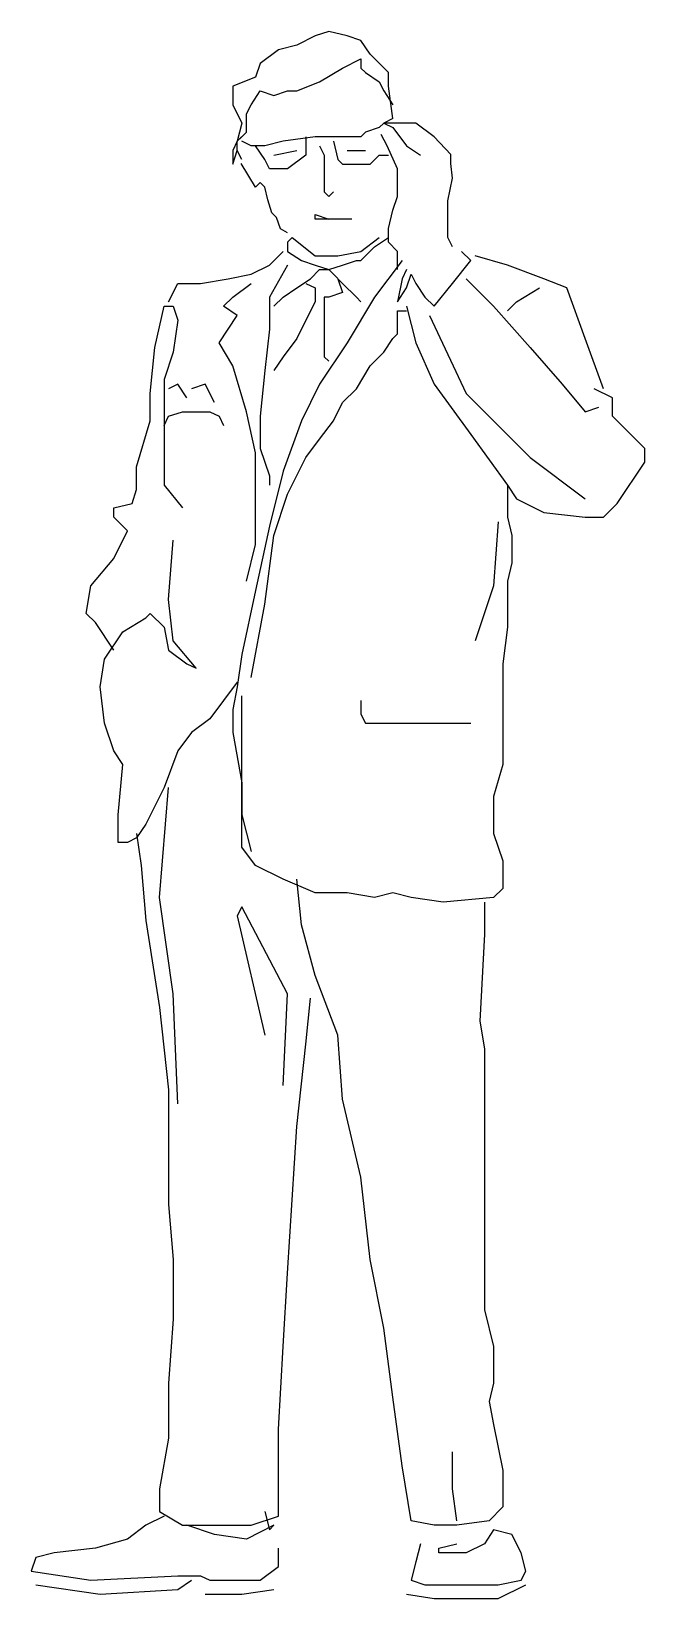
# Model space of a CAD drawing. Extents: x -4.16 to -3.46, y 0.27 to 2.08.
import ezdxf

# ---------------------------------------------------------------- set-up
doc = ezdxf.new("R2010")
doc.units = 0
doc.header["$LTSCALE"] = 24
doc.header["$MEASUREMENT"] = 0
doc.layers.get('0').update_dxf_attribs({"linetype": 'CONTINUOUS'})

msp = doc.modelspace()

# ---------------------------------------------------------------- linework, layer by layer
for points in [[(-3.7459, 1.9769), (-3.7512, 2.014), (-3.7512, 2.0298), (-3.7724, 2.051), (-3.7829, 2.0669), (-3.7988, 2.0722), (-3.82, 2.0775), (-3.8358, 2.0722), (-3.857, 2.0616), (-3.8782, 2.0563), (-3.8993, 2.0404), (-3.9046, 2.0246), (-3.9311, 2.014), (-3.9311, 1.9928), (-3.9205, 1.9716), (-3.9258, 1.9505), (-3.9311, 1.9399), (-3.9311, 1.924), (-3.9258, 1.9399), (-3.9258, 1.9505), (-3.9152, 1.961), (-3.9152, 1.9822), (-3.9099, 1.9928), (-3.8993, 2.0087), (-3.8834, 2.0034), (-3.8676, 2.0087), (-3.857, 2.0087), (-3.8306, 2.0193), (-3.8041, 2.0351), (-3.7829, 2.0457), (-3.7829, 2.0351), (-3.7777, 2.0298), (-3.7618, 2.0193), (-3.7565, 2.0087), (-3.7459, 1.9928)], [(-3.7459, 1.9769), (-3.7565, 1.9716), (-3.7618, 1.9663), (-3.7777, 1.961), (-3.7829, 1.9557), (-3.8147, 1.9557), (-3.82, 1.9557), (-3.8306, 1.9557), (-3.8358, 1.9557), (-3.8729, 1.9505), (-3.894, 1.9452), (-3.9099, 1.9452), (-3.9205, 1.9505)], [(-3.9205, 1.9293), (-3.9258, 1.9399), (-3.9258, 1.9505), (-3.9205, 1.9557), (-3.9152, 1.961)], [(-3.8464, 1.9557), (-3.8464, 1.9452), (-3.8464, 1.9346), (-3.8676, 1.9187), (-3.8887, 1.9187), (-3.894, 1.9293), (-3.9046, 1.9452)], [(-3.7406, 1.8023), (-3.7406, 1.8234), (-3.7512, 1.834), (-3.7512, 1.8499), (-3.7459, 1.8711), (-3.7406, 1.8869), (-3.7406, 1.8975), (-3.7406, 1.9134), (-3.7406, 1.9187), (-3.7525, 1.9452), (-3.7597, 1.9582)], [(-3.6772, 1.8287), (-3.6824, 1.8393), (-3.6824, 1.8605), (-3.6824, 1.8816), (-3.6772, 1.9081), (-3.6789, 1.9248), (-3.6789, 1.9354), (-3.6983, 1.9557), (-3.7195, 1.9716), (-3.7459, 1.9716), (-3.7565, 1.9716), (-3.7459, 1.9663), (-3.7301, 1.9452), (-3.7142, 1.9346)], [(-3.8834, 1.9346), (-3.857, 1.9399)], [(-3.8306, 1.9452), (-3.8253, 1.9346), (-3.8253, 1.924), (-3.8253, 1.9187), (-3.8253, 1.8922), (-3.82, 1.8869), (-3.8147, 1.8922)], [(-3.8147, 1.9505), (-3.8094, 1.9293), (-3.8041, 1.924), (-3.7882, 1.924), (-3.7724, 1.924), (-3.7618, 1.9346), (-3.7512, 1.9346)], [(-3.7988, 1.9399), (-3.7777, 1.9399)], [(-3.8676, 1.8446), (-3.876, 1.8494), (-3.8806, 1.8625), (-3.8859, 1.8678), (-3.8906, 1.8828), (-3.894, 1.8975), (-3.8993, 1.9028), (-3.9046, 1.8975), (-3.9214, 1.925)], [(-3.7935, 1.8605), (-3.8041, 1.8605), (-3.8147, 1.8605), (-3.8306, 1.8605), (-3.8358, 1.8605), (-3.8358, 1.8658), (-3.82, 1.8605)], [(-3.8623, 1.8393), (-3.8676, 1.834), (-3.8676, 1.8234), (-3.8517, 1.8128), (-3.8358, 1.8075), (-3.82, 1.8023), (-3.8041, 1.8075), (-3.7882, 1.8128), (-3.7829, 1.8128), (-3.7671, 1.8287), (-3.7512, 1.8393)], [(-3.8623, 1.8393), (-3.8358, 1.8181), (-3.8094, 1.8181), (-3.7829, 1.8234), (-3.7618, 1.8393)], [(-4.0051, 1.7652), (-3.9945, 1.7864), (-3.9681, 1.7864), (-3.9363, 1.7917), (-3.9099, 1.797), (-3.8887, 1.8075), (-3.8729, 1.8234)], [(-3.7353, 1.8128), (-3.7671, 1.7705), (-3.7988, 1.7176), (-3.8306, 1.6699), (-3.8517, 1.6276), (-3.8729, 1.5694), (-3.8887, 1.5059), (-3.9046, 1.4318), (-3.9205, 1.3576), (-3.9258, 1.3206), (-3.9311, 1.2941), (-3.9311, 1.2677), (-3.9205, 1.2094), (-3.9205, 1.1724), (-3.9099, 1.1301)], [(-3.7301, 1.8023), (-3.7353, 1.7917), (-3.7406, 1.7652), (-3.7301, 1.7811), (-3.7248, 1.797), (-3.7195, 1.7864), (-3.7089, 1.7705), (-3.6983, 1.7599), (-3.6772, 1.7864), (-3.656, 1.8128), (-3.6666, 1.8234)], [(-3.5026, 1.6646), (-3.5238, 1.7229), (-3.5449, 1.7811), (-3.5714, 1.7917), (-3.6137, 1.8075), (-3.6507, 1.8181)], [(-3.8676, 1.8075), (-3.8887, 1.7705), (-3.8887, 1.7334), (-3.894, 1.6858), (-3.8993, 1.6329), (-3.8993, 1.5958), (-3.8887, 1.5641), (-3.8887, 1.5535)], [(-3.8834, 1.7599), (-3.8729, 1.7705), (-3.857, 1.7811), (-3.8411, 1.7917), (-3.8306, 1.8023), (-3.82, 1.8023), (-3.8147, 1.797), (-3.8041, 1.7864), (-3.7882, 1.7705), (-3.7829, 1.7652)], [(-3.9152, 1.4423), (-3.9046, 1.4847), (-3.9046, 1.5323), (-3.9046, 1.5905), (-3.9152, 1.6382), (-3.9311, 1.6911), (-3.9469, 1.7176), (-3.9258, 1.7493), (-3.9416, 1.7599), (-3.9311, 1.7705), (-3.9099, 1.7864)], [(-3.8464, 1.7864), (-3.8358, 1.7811), (-3.8358, 1.7652), (-3.8464, 1.744), (-3.857, 1.7229), (-3.8729, 1.7017), (-3.8834, 1.6858)], [(-3.8094, 1.7917), (-3.8041, 1.7758), (-3.82, 1.7705), (-3.8253, 1.7705), (-3.8253, 1.7599), (-3.8253, 1.7282), (-3.8253, 1.7017), (-3.82, 1.6964)], [(-3.6613, 1.7917), (-3.6296, 1.7599), (-3.5872, 1.7123), (-3.5502, 1.6699), (-3.5238, 1.6382), (-3.5079, 1.6435)], [(-3.6137, 1.7546), (-3.6031, 1.7652), (-3.5767, 1.7811)], [(-4.0686, 1.3629), (-4.0897, 1.3947), (-4.1003, 1.4053), (-4.095, 1.437), (-4.0686, 1.4688), (-4.0527, 1.5006), (-4.0686, 1.5164), (-4.0686, 1.527), (-4.0474, 1.5323), (-4.0421, 1.5482), (-4.0421, 1.5747), (-4.0263, 1.6276), (-4.0263, 1.6593), (-4.021, 1.7123), (-4.0104, 1.7599), (-3.9998, 1.7599), (-3.9945, 1.744), (-3.9998, 1.707), (-4.0104, 1.6752), (-4.0104, 1.5535), (-3.9892, 1.527)], [(-3.7301, 1.7599), (-3.7195, 1.7176), (-3.6983, 1.6699), (-3.656, 1.6117), (-3.6137, 1.5535), (-3.6031, 1.5376), (-3.5714, 1.5217), (-3.5238, 1.5164), (-3.5026, 1.5164), (-3.4867, 1.5323), (-3.455, 1.58), (-3.455, 1.5958), (-3.492, 1.6329), (-3.492, 1.6541), (-3.5132, 1.6646)], [(-3.9099, 1.3312), (-3.894, 1.4159), (-3.8834, 1.4953), (-3.8676, 1.5429), (-3.8464, 1.5852), (-3.8306, 1.6064), (-3.8147, 1.6276), (-3.8041, 1.6488), (-3.7882, 1.6646), (-3.7724, 1.6911), (-3.7565, 1.707), (-3.7459, 1.7229), (-3.7406, 1.7282), (-3.7406, 1.744), (-3.7406, 1.7546), (-3.7301, 1.7546)], [(-3.7036, 1.7493), (-3.6613, 1.6593), (-3.5872, 1.5852), (-3.5238, 1.5376)], [(-3.9839, 1.6541), (-3.9945, 1.6699), (-4.0051, 1.6646)], [(-3.9522, 1.6488), (-3.9628, 1.6699), (-3.9787, 1.6646)], [(-4.0104, 1.6223), (-4.0051, 1.6329), (-3.9892, 1.6382), (-3.9734, 1.6382), (-3.9575, 1.6382), (-3.9469, 1.6329), (-3.9416, 1.6223)], [(-3.6137, 1.5535), (-3.6137, 1.5164), (-3.6084, 1.4953), (-3.6084, 1.4635), (-3.6137, 1.4423), (-3.6137, 1.4212), (-3.6137, 1.3894), (-3.619, 1.3471), (-3.619, 1.31), (-3.619, 1.273), (-3.619, 1.2306), (-3.6296, 1.1936), (-3.6296, 1.1512), (-3.619, 1.1195), (-3.619, 1.0877), (-3.6296, 1.0771), (-3.6877, 1.0718), (-3.7248, 1.0771), (-3.7459, 1.0824), (-3.7671, 1.0771), (-3.7988, 1.0824), (-3.8358, 1.0824), (-3.8729, 1.0983), (-3.9046, 1.1142), (-3.9205, 1.1353), (-3.9205, 1.183), (-3.9205, 1.2147), (-3.9205, 1.2518), (-3.9205, 1.2888), (-3.9205, 1.31)], [(-3.6243, 1.5111), (-3.6296, 1.437), (-3.6507, 1.3735)], [(-3.9258, 1.3259), (-3.9575, 1.2835), (-3.9787, 1.2677), (-3.9945, 1.2465), (-4.0104, 1.2042), (-4.0315, 1.1618), (-4.0421, 1.1459), (-4.0527, 1.1406), (-4.0633, 1.1406), (-4.0633, 1.1724), (-4.058, 1.2306), (-4.0686, 1.2465), (-4.0792, 1.2783), (-4.0844, 1.3206), (-4.0792, 1.3524), (-4.058, 1.3841), (-4.0315, 1.4), (-4.0263, 1.4053), (-4.0104, 1.3894), (-4.0051, 1.3629), (-3.9839, 1.3471), (-3.9734, 1.3418), (-3.9734, 1.3418), (-3.9998, 1.3735), (-4.0051, 1.4212), (-3.9998, 1.49)], [(-3.7829, 1.3047), (-3.7829, 1.2888), (-3.7777, 1.2783), (-3.7618, 1.2783), (-3.7195, 1.2783), (-3.6772, 1.2783), (-3.656, 1.2783)], [(-3.9945, 0.8389), (-3.9998, 0.966), (-4.0157, 1.0771), (-4.0051, 1.2042)], [(-4.0421, 1.1512), (-4.0368, 1.1142), (-4.0315, 1.0507), (-4.0157, 0.9501), (-4.0051, 0.8548), (-4.0051, 0.7225), (-3.9998, 0.659), (-3.9998, 0.5902), (-4.0051, 0.5161), (-4.0051, 0.4526), (-4.0157, 0.3943), (-4.0157, 0.3679), (-3.9892, 0.352), (-3.9628, 0.352), (-3.9099, 0.352), (-3.8782, 0.3626), (-3.8782, 0.3943), (-3.8782, 0.4631), (-3.8729, 0.5584), (-3.8676, 0.6431), (-3.8623, 0.7278), (-3.857, 0.8125), (-3.8464, 0.9078), (-3.8411, 0.9607)], [(-3.6401, 1.0718), (-3.6401, 1.0348), (-3.6454, 0.9342), (-3.6401, 0.9025), (-3.6401, 0.876), (-3.6401, 0.8337), (-3.6401, 0.7913), (-3.6401, 0.7437), (-3.6401, 0.7066), (-3.6401, 0.6378), (-3.6401, 0.6008), (-3.6296, 0.5584), (-3.6296, 0.5161), (-3.6348, 0.4949), (-3.6296, 0.4684), (-3.619, 0.4155), (-3.619, 0.3732), (-3.6348, 0.3573), (-3.6719, 0.352), (-3.6983, 0.352), (-3.7248, 0.3573), (-3.7353, 0.4208), (-3.7459, 0.5002), (-3.7565, 0.5796), (-3.7724, 0.659), (-3.7829, 0.7543), (-3.8041, 0.8442), (-3.8094, 0.9183), (-3.8358, 0.9871), (-3.8517, 1.0454), (-3.857, 1.0983)], [(-3.8729, 0.8601), (-3.8676, 0.966), (-3.9205, 1.0665), (-3.9258, 1.056), (-3.894, 0.9183)], [(-3.6719, 0.3573), (-3.6772, 0.3943), (-3.6772, 0.4367)], [(-4.0104, 0.3626), (-4.0315, 0.352), (-4.0527, 0.3361), (-4.0897, 0.3255), (-4.1373, 0.3202), (-4.1585, 0.3149), (-4.1638, 0.2991), (-4.095, 0.2885), (-3.9945, 0.2938), (-3.9681, 0.2938), (-3.9575, 0.2885), (-3.8993, 0.2885), (-3.8782, 0.3044), (-3.8782, 0.3255)], [(-3.894, 0.3679), (-3.8887, 0.3467), (-3.8834, 0.352), (-3.9152, 0.3361), (-3.9522, 0.3414), (-3.9839, 0.352)], [(-3.7142, 0.3308), (-3.7195, 0.3097), (-3.7248, 0.2885), (-3.7089, 0.2832), (-3.6824, 0.2832), (-3.6507, 0.2832), (-3.6243, 0.2832), (-3.5978, 0.2885), (-3.5925, 0.2991), (-3.5978, 0.3202), (-3.6084, 0.3414), (-3.6296, 0.3467), (-3.6401, 0.3308), (-3.6613, 0.3202), (-3.6877, 0.3202), (-3.693, 0.3202), (-3.693, 0.3255), (-3.6719, 0.3308)], [(-4.1585, 0.2832), (-4.0844, 0.2726), (-3.9945, 0.2779), (-3.9787, 0.2885)], [(-3.9628, 0.2726), (-3.9205, 0.2726), (-3.8834, 0.2779)], [(-3.7301, 0.2726), (-3.6983, 0.2673), (-3.6243, 0.2673), (-3.5925, 0.2832)]]:
    msp.add_lwpolyline(points)

doc.saveas('drawing.dxf')
